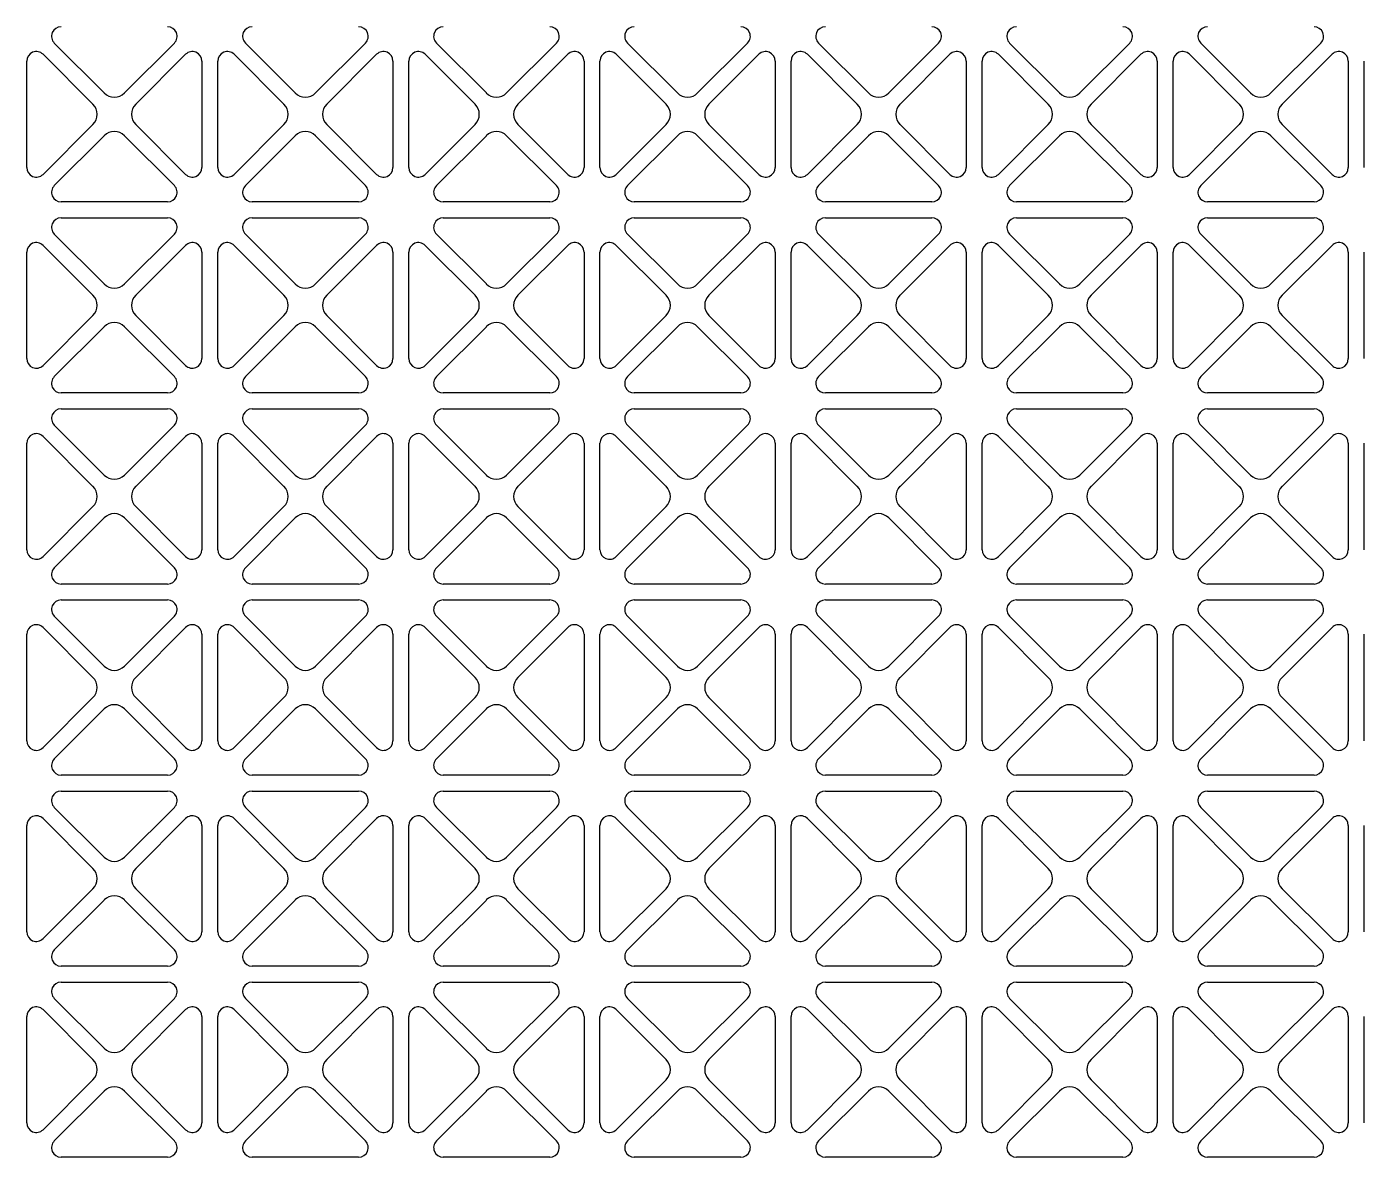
# Model space of a CAD drawing. Header units: millimetres. Extents: x 0 to 87554, y -20854 to 20404.
# Drawn here: x 50100.5 to 50268.5, y 17204.9 to 17346.9 of the extents above; entities that cross this region are included whole.
import ezdxf

# ---------------------------------------------------------------- set-up
doc = ezdxf.new("R2010")
doc.units = ezdxf.units.MM
doc.layers.get('0').update_dxf_attribs({"lineweight": 15})
doc.layers.add('WANGKONG_0', color=7, linetype='Continuous')

# ---------------------------------------------------------------- blocks, each defined once
blk = doc.blocks.new('e4tggg')
at = {"layer": 'WANGKONG_0', "color": 87, "linetype": 'Continuous'}
for p, q in [((963.04, 180.49), (956.77, 186.75)), ((971.85, 186.75), (965.58, 180.49)), ((987.04, 180.49), (980.77, 186.75)), ((995.85, 186.75), (989.58, 180.49)), ((1011.04, 180.49), (1004.77, 186.75)), ((1019.85, 186.75), (1013.58, 180.49)), ((1035.04, 180.49), (1028.77, 186.75)), ((1043.85, 186.75), (1037.58, 180.49)), ((1059.04, 180.49), (1052.77, 186.75)), ((1067.85, 186.75), (1061.58, 180.49)), ((1083.04, 180.49), (1076.77, 186.75)), ((1091.85, 186.75), (1085.58, 180.49)), ((1107.04, 180.49), (1100.77, 186.75)), ((1115.85, 186.75), (1109.58, 180.49)), ((955.36, 185.34), (961.62, 179.07)), ((967, 179.07), (973.26, 185.34)), ((979.36, 185.34), (985.62, 179.07)), ((991, 179.07), (997.26, 185.34)), ((1003.36, 185.34), (1009.62, 179.07)), ((1015, 179.07), (1021.26, 185.34)), ((1027.36, 185.34), (1033.62, 179.07)), ((1039, 179.07), (1045.26, 185.34)), ((1051.36, 185.34), (1057.62, 179.07)), ((1063, 179.07), (1069.26, 185.34)), ((1075.36, 185.34), (1081.62, 179.07)), ((1087, 179.07), (1093.26, 185.34)), ((1099.36, 185.34), (1105.62, 179.07)), ((1111, 179.07), (1117.26, 185.34)), ((953.31, 171.11), (953.31, 184.49)), ((975.31, 184.49), (975.31, 171.11)), ((977.31, 171.11), (977.31, 184.49)), ((999.31, 184.49), (999.31, 171.11)), ((1001.31, 171.11), (1001.31, 184.49)), ((1023.31, 184.49), (1023.31, 171.11)), ((1025.31, 171.11), (1025.31, 184.49)), ((1047.31, 184.49), (1047.31, 171.11)), ((1049.31, 171.11), (1049.31, 184.49)), ((1071.31, 184.49), (1071.31, 171.11)), ((1073.31, 171.11), (1073.31, 184.49)), ((1095.31, 184.49), (1095.31, 171.11)), ((1097.31, 171.11), (1097.31, 184.49)), ((1119.31, 184.49), (1119.31, 171.11)), ((1121.31, 171.11), (1121.31, 184.49)), ((961.62, 176.53), (955.36, 170.26)), ((973.26, 170.26), (967, 176.53)), ((985.62, 176.53), (979.36, 170.26)), ((997.26, 170.26), (991, 176.53)), ((1009.62, 176.53), (1003.36, 170.26)), ((1021.26, 170.26), (1015, 176.53)), ((1033.62, 176.53), (1027.36, 170.26)), ((1045.26, 170.26), (1039, 176.53)), ((1057.62, 176.53), (1051.36, 170.26)), ((1069.26, 170.26), (1063, 176.53)), ((1081.62, 176.53), (1075.36, 170.26)), ((1093.26, 170.26), (1087, 176.53)), ((1105.62, 176.53), (1099.36, 170.26)), ((1117.26, 170.26), (1111, 176.53)), ((956.77, 168.85), (963.04, 175.11)), ((965.58, 175.11), (971.85, 168.85)), ((980.77, 168.85), (987.04, 175.11)), ((989.58, 175.11), (995.85, 168.85)), ((1004.77, 168.85), (1011.04, 175.11)), ((1013.58, 175.11), (1019.85, 168.85)), ((1028.77, 168.85), (1035.04, 175.11)), ((1037.58, 175.11), (1043.85, 168.85)), ((1052.77, 168.85), (1059.04, 175.11)), ((1061.58, 175.11), (1067.85, 168.85)), ((1076.77, 168.85), (1083.04, 175.11)), ((1085.58, 175.11), (1091.85, 168.85)), ((1100.77, 168.85), (1107.04, 175.11)), ((1109.58, 175.11), (1115.85, 168.85)), ((971, 166.8), (957.62, 166.8)), ((995, 166.8), (981.62, 166.8)), ((1019, 166.8), (1005.62, 166.8)), ((1043, 166.8), (1029.62, 166.8)), ((1067, 166.8), (1053.62, 166.8)), ((1091, 166.8), (1077.62, 166.8)), ((1115, 166.8), (1101.62, 166.8)), ((957.62, 164.8), (971, 164.8)), ((981.62, 164.8), (995, 164.8)), ((1005.62, 164.8), (1019, 164.8)), ((1029.62, 164.8), (1043, 164.8)), ((1053.62, 164.8), (1067, 164.8)), ((1077.62, 164.8), (1091, 164.8)), ((1101.62, 164.8), (1115, 164.8)), ((955.36, 161.34), (961.62, 155.07)), ((963.04, 156.49), (956.77, 162.75)), ((971.85, 162.75), (965.58, 156.49)), ((967, 155.07), (973.26, 161.34)), ((979.36, 161.34), (985.62, 155.07)), ((987.04, 156.49), (980.77, 162.75)), ((995.85, 162.75), (989.58, 156.49)), ((991, 155.07), (997.26, 161.34)), ((1003.36, 161.34), (1009.62, 155.07)), ((1011.04, 156.49), (1004.77, 162.75)), ((1019.85, 162.75), (1013.58, 156.49)), ((1015, 155.07), (1021.26, 161.34)), ((1027.36, 161.34), (1033.62, 155.07)), ((1035.04, 156.49), (1028.77, 162.75)), ((1043.85, 162.75), (1037.58, 156.49)), ((1039, 155.07), (1045.26, 161.34)), ((1051.36, 161.34), (1057.62, 155.07)), ((1059.04, 156.49), (1052.77, 162.75)), ((1067.85, 162.75), (1061.58, 156.49)), ((1063, 155.07), (1069.26, 161.34)), ((1075.36, 161.34), (1081.62, 155.07)), ((1083.04, 156.49), (1076.77, 162.75)), ((1091.85, 162.75), (1085.58, 156.49)), ((1087, 155.07), (1093.26, 161.34)), ((1099.36, 161.34), (1105.62, 155.07)), ((1107.04, 156.49), (1100.77, 162.75)), ((1115.85, 162.75), (1109.58, 156.49)), ((1111, 155.07), (1117.26, 161.34)), ((953.31, 147.11), (953.31, 160.49)), ((975.31, 160.49), (975.31, 147.11)), ((977.31, 147.11), (977.31, 160.49)), ((999.31, 160.49), (999.31, 147.11)), ((1001.31, 147.11), (1001.31, 160.49)), ((1023.31, 160.49), (1023.31, 147.11)), ((1025.31, 147.11), (1025.31, 160.49)), ((1047.31, 160.49), (1047.31, 147.11)), ((1049.31, 147.11), (1049.31, 160.49)), ((1071.31, 160.49), (1071.31, 147.11)), ((1073.31, 147.11), (1073.31, 160.49)), ((1095.31, 160.49), (1095.31, 147.11)), ((1097.31, 147.11), (1097.31, 160.49)), ((1119.31, 160.49), (1119.31, 147.11)), ((1121.31, 147.11), (1121.31, 160.49)), ((961.62, 152.53), (955.36, 146.26)), ((973.26, 146.26), (967, 152.53)), ((985.62, 152.53), (979.36, 146.26)), ((997.26, 146.26), (991, 152.53)), ((1009.62, 152.53), (1003.36, 146.26)), ((1021.26, 146.26), (1015, 152.53)), ((1033.62, 152.53), (1027.36, 146.26)), ((1045.26, 146.26), (1039, 152.53)), ((1057.62, 152.53), (1051.36, 146.26)), ((1069.26, 146.26), (1063, 152.53)), ((1081.62, 152.53), (1075.36, 146.26)), ((1093.26, 146.26), (1087, 152.53)), ((1105.62, 152.53), (1099.36, 146.26)), ((1117.26, 146.26), (1111, 152.53)), ((956.77, 144.85), (963.04, 151.11)), ((965.58, 151.11), (971.85, 144.85)), ((980.77, 144.85), (987.04, 151.11)), ((989.58, 151.11), (995.85, 144.85)), ((1004.77, 144.85), (1011.04, 151.11)), ((1013.58, 151.11), (1019.85, 144.85)), ((1028.77, 144.85), (1035.04, 151.11)), ((1037.58, 151.11), (1043.85, 144.85)), ((1052.77, 144.85), (1059.04, 151.11)), ((1061.58, 151.11), (1067.85, 144.85)), ((1076.77, 144.85), (1083.04, 151.11)), ((1085.58, 151.11), (1091.85, 144.85)), ((1100.77, 144.85), (1107.04, 151.11)), ((1109.58, 151.11), (1115.85, 144.85)), ((971, 142.8), (957.62, 142.8)), ((995, 142.8), (981.62, 142.8)), ((1019, 142.8), (1005.62, 142.8)), ((1043, 142.8), (1029.62, 142.8)), ((1067, 142.8), (1053.62, 142.8)), ((1091, 142.8), (1077.62, 142.8)), ((1115, 142.8), (1101.62, 142.8)), ((957.62, 140.8), (971, 140.8)), ((981.62, 140.8), (995, 140.8)), ((1005.62, 140.8), (1019, 140.8)), ((1029.62, 140.8), (1043, 140.8)), ((1053.62, 140.8), (1067, 140.8)), ((1077.62, 140.8), (1091, 140.8)), ((1101.62, 140.8), (1115, 140.8)), ((963.04, 132.49), (956.77, 138.75)), ((971.85, 138.75), (965.58, 132.49)), ((987.04, 132.49), (980.77, 138.75)), ((995.85, 138.75), (989.58, 132.49)), ((1011.04, 132.49), (1004.77, 138.75)), ((1019.85, 138.75), (1013.58, 132.49)), ((1035.04, 132.49), (1028.77, 138.75)), ((1043.85, 138.75), (1037.58, 132.49)), ((1059.04, 132.49), (1052.77, 138.75)), ((1067.85, 138.75), (1061.58, 132.49)), ((1083.04, 132.49), (1076.77, 138.75)), ((1091.85, 138.75), (1085.58, 132.49)), ((1107.04, 132.49), (1100.77, 138.75)), ((1115.85, 138.75), (1109.58, 132.49)), ((953.31, 123.11), (953.31, 136.49)), ((955.36, 137.34), (961.62, 131.07)), ((967, 131.07), (973.26, 137.34)), ((975.31, 136.49), (975.31, 123.11)), ((977.31, 123.11), (977.31, 136.49)), ((979.36, 137.34), (985.62, 131.07)), ((991, 131.07), (997.26, 137.34)), ((999.31, 136.49), (999.31, 123.11)), ((1001.31, 123.11), (1001.31, 136.49)), ((1003.36, 137.34), (1009.62, 131.07)), ((1015, 131.07), (1021.26, 137.34)), ((1023.31, 136.49), (1023.31, 123.11)), ((1025.31, 123.11), (1025.31, 136.49)), ((1027.36, 137.34), (1033.62, 131.07)), ((1039, 131.07), (1045.26, 137.34)), ((1047.31, 136.49), (1047.31, 123.11)), ((1049.31, 123.11), (1049.31, 136.49)), ((1051.36, 137.34), (1057.62, 131.07)), ((1063, 131.07), (1069.26, 137.34)), ((1071.31, 136.49), (1071.31, 123.11)), ((1073.31, 123.11), (1073.31, 136.49)), ((1075.36, 137.34), (1081.62, 131.07)), ((1087, 131.07), (1093.26, 137.34)), ((1095.31, 136.49), (1095.31, 123.11)), ((1097.31, 123.11), (1097.31, 136.49)), ((1099.36, 137.34), (1105.62, 131.07)), ((1111, 131.07), (1117.26, 137.34)), ((1119.31, 136.49), (1119.31, 123.11)), ((1121.31, 123.11), (1121.31, 136.49)), ((961.62, 128.53), (955.36, 122.26)), ((973.26, 122.26), (967, 128.53)), ((985.62, 128.53), (979.36, 122.26)), ((997.26, 122.26), (991, 128.53)), ((1009.62, 128.53), (1003.36, 122.26)), ((1021.26, 122.26), (1015, 128.53)), ((1033.62, 128.53), (1027.36, 122.26)), ((1045.26, 122.26), (1039, 128.53)), ((1057.62, 128.53), (1051.36, 122.26)), ((1069.26, 122.26), (1063, 128.53)), ((1081.62, 128.53), (1075.36, 122.26)), ((1093.26, 122.26), (1087, 128.53)), ((1105.62, 128.53), (1099.36, 122.26)), ((1117.26, 122.26), (1111, 128.53)), ((956.77, 120.85), (963.04, 127.11)), ((965.58, 127.11), (971.85, 120.85)), ((980.77, 120.85), (987.04, 127.11)), ((989.58, 127.11), (995.85, 120.85)), ((1004.77, 120.85), (1011.04, 127.11)), ((1013.58, 127.11), (1019.85, 120.85)), ((1028.77, 120.85), (1035.04, 127.11)), ((1037.58, 127.11), (1043.85, 120.85)), ((1052.77, 120.85), (1059.04, 127.11)), ((1061.58, 127.11), (1067.85, 120.85)), ((1076.77, 120.85), (1083.04, 127.11)), ((1085.58, 127.11), (1091.85, 120.85)), ((1100.77, 120.85), (1107.04, 127.11)), ((1109.58, 127.11), (1115.85, 120.85)), ((971, 118.8), (957.62, 118.8)), ((995, 118.8), (981.62, 118.8)), ((1019, 118.8), (1005.62, 118.8)), ((1043, 118.8), (1029.62, 118.8)), ((1067, 118.8), (1053.62, 118.8)), ((1091, 118.8), (1077.62, 118.8)), ((1115, 118.8), (1101.62, 118.8)), ((957.62, 116.8), (971, 116.8)), ((981.62, 116.8), (995, 116.8)), ((1005.62, 116.8), (1019, 116.8)), ((1029.62, 116.8), (1043, 116.8)), ((1053.62, 116.8), (1067, 116.8)), ((1077.62, 116.8), (1091, 116.8)), ((1101.62, 116.8), (1115, 116.8)), ((963.04, 108.49), (956.77, 114.75)), ((971.85, 114.75), (965.58, 108.49)), ((987.04, 108.49), (980.77, 114.75)), ((995.85, 114.75), (989.58, 108.49)), ((1011.04, 108.49), (1004.77, 114.75)), ((1019.85, 114.75), (1013.58, 108.49)), ((1035.04, 108.49), (1028.77, 114.75)), ((1043.85, 114.75), (1037.58, 108.49)), ((1059.04, 108.49), (1052.77, 114.75)), ((1067.85, 114.75), (1061.58, 108.49)), ((1083.04, 108.49), (1076.77, 114.75)), ((1091.85, 114.75), (1085.58, 108.49)), ((1107.04, 108.49), (1100.77, 114.75)), ((1115.85, 114.75), (1109.58, 108.49)), ((955.36, 113.34), (961.62, 107.07)), ((967, 107.07), (973.26, 113.34)), ((979.36, 113.34), (985.62, 107.07)), ((991, 107.07), (997.26, 113.34)), ((1003.36, 113.34), (1009.62, 107.07)), ((1015, 107.07), (1021.26, 113.34)), ((1027.36, 113.34), (1033.62, 107.07)), ((1039, 107.07), (1045.26, 113.34)), ((1051.36, 113.34), (1057.62, 107.07)), ((1063, 107.07), (1069.26, 113.34)), ((1075.36, 113.34), (1081.62, 107.07)), ((1087, 107.07), (1093.26, 113.34)), ((1099.36, 113.34), (1105.62, 107.07)), ((1111, 107.07), (1117.26, 113.34)), ((953.31, 99.11), (953.31, 112.49)), ((975.31, 112.49), (975.31, 99.11)), ((977.31, 99.11), (977.31, 112.49)), ((999.31, 112.49), (999.31, 99.11)), ((1001.31, 99.11), (1001.31, 112.49)), ((1023.31, 112.49), (1023.31, 99.11)), ((1025.31, 99.11), (1025.31, 112.49)), ((1047.31, 112.49), (1047.31, 99.11)), ((1049.31, 99.11), (1049.31, 112.49)), ((1071.31, 112.49), (1071.31, 99.11)), ((1073.31, 99.11), (1073.31, 112.49)), ((1095.31, 112.49), (1095.31, 99.11)), ((1097.31, 99.11), (1097.31, 112.49)), ((1119.31, 112.49), (1119.31, 99.11)), ((1121.31, 99.11), (1121.31, 112.49)), ((961.62, 104.53), (955.36, 98.26)), ((973.26, 98.26), (967, 104.53)), ((985.62, 104.53), (979.36, 98.26)), ((997.26, 98.26), (991, 104.53)), ((1009.62, 104.53), (1003.36, 98.26)), ((1021.26, 98.26), (1015, 104.53)), ((1033.62, 104.53), (1027.36, 98.26)), ((1045.26, 98.26), (1039, 104.53)), ((1057.62, 104.53), (1051.36, 98.26)), ((1069.26, 98.26), (1063, 104.53)), ((1081.62, 104.53), (1075.36, 98.26)), ((1093.26, 98.26), (1087, 104.53)), ((1105.62, 104.53), (1099.36, 98.26)), ((1117.26, 98.26), (1111, 104.53)), ((956.77, 96.85), (963.04, 103.11)), ((965.58, 103.11), (971.85, 96.85)), ((980.77, 96.85), (987.04, 103.11)), ((989.58, 103.11), (995.85, 96.85)), ((1004.77, 96.85), (1011.04, 103.11)), ((1013.58, 103.11), (1019.85, 96.85)), ((1028.77, 96.85), (1035.04, 103.11)), ((1037.58, 103.11), (1043.85, 96.85)), ((1052.77, 96.85), (1059.04, 103.11)), ((1061.58, 103.11), (1067.85, 96.85)), ((1076.77, 96.85), (1083.04, 103.11)), ((1085.58, 103.11), (1091.85, 96.85)), ((1100.77, 96.85), (1107.04, 103.11)), ((1109.58, 103.11), (1115.85, 96.85)), ((971, 94.8), (957.62, 94.8)), ((995, 94.8), (981.62, 94.8)), ((1019, 94.8), (1005.62, 94.8)), ((1043, 94.8), (1029.62, 94.8)), ((1067, 94.8), (1053.62, 94.8)), ((1091, 94.8), (1077.62, 94.8)), ((1115, 94.8), (1101.62, 94.8)), ((957.62, 92.8), (971, 92.8)), ((981.62, 92.8), (995, 92.8)), ((1005.62, 92.8), (1019, 92.8)), ((1029.62, 92.8), (1043, 92.8)), ((1053.62, 92.8), (1067, 92.8)), ((1077.62, 92.8), (1091, 92.8)), ((1101.62, 92.8), (1115, 92.8)), ((963.04, 84.49), (956.77, 90.75)), ((971.85, 90.75), (965.58, 84.49)), ((987.04, 84.49), (980.77, 90.75)), ((995.85, 90.75), (989.58, 84.49)), ((1011.04, 84.49), (1004.77, 90.75)), ((1019.85, 90.75), (1013.58, 84.49)), ((1035.04, 84.49), (1028.77, 90.75)), ((1043.85, 90.75), (1037.58, 84.49)), ((1059.04, 84.49), (1052.77, 90.75)), ((1067.85, 90.75), (1061.58, 84.49)), ((1083.04, 84.49), (1076.77, 90.75)), ((1091.85, 90.75), (1085.58, 84.49)), ((1107.04, 84.49), (1100.77, 90.75)), ((1115.85, 90.75), (1109.58, 84.49)), ((955.36, 89.34), (961.62, 83.07)), ((967, 83.07), (973.26, 89.34)), ((979.36, 89.34), (985.62, 83.07)), ((991, 83.07), (997.26, 89.34)), ((1003.36, 89.34), (1009.62, 83.07)), ((1015, 83.07), (1021.26, 89.34)), ((1027.36, 89.34), (1033.62, 83.07)), ((1039, 83.07), (1045.26, 89.34)), ((1051.36, 89.34), (1057.62, 83.07)), ((1063, 83.07), (1069.26, 89.34)), ((1075.36, 89.34), (1081.62, 83.07)), ((1087, 83.07), (1093.26, 89.34)), ((1099.36, 89.34), (1105.62, 83.07)), ((1111, 83.07), (1117.26, 89.34)), ((953.31, 75.11), (953.31, 88.49)), ((975.31, 88.49), (975.31, 75.11)), ((977.31, 75.11), (977.31, 88.49)), ((999.31, 88.49), (999.31, 75.11)), ((1001.31, 75.11), (1001.31, 88.49)), ((1023.31, 88.49), (1023.31, 75.11)), ((1025.31, 75.11), (1025.31, 88.49)), ((1047.31, 88.49), (1047.31, 75.11)), ((1049.31, 75.11), (1049.31, 88.49)), ((1071.31, 88.49), (1071.31, 75.11)), ((1073.31, 75.11), (1073.31, 88.49)), ((1095.31, 88.49), (1095.31, 75.11)), ((1097.31, 75.11), (1097.31, 88.49)), ((1119.31, 88.49), (1119.31, 75.11)), ((1121.31, 75.11), (1121.31, 88.49)), ((961.62, 80.53), (955.36, 74.26)), ((956.77, 72.85), (963.04, 79.11)), ((965.58, 79.11), (971.85, 72.85)), ((973.26, 74.26), (967, 80.53)), ((985.62, 80.53), (979.36, 74.26)), ((980.77, 72.85), (987.04, 79.11)), ((989.58, 79.11), (995.85, 72.85)), ((997.26, 74.26), (991, 80.53)), ((1009.62, 80.53), (1003.36, 74.26)), ((1004.77, 72.85), (1011.04, 79.11)), ((1013.58, 79.11), (1019.85, 72.85)), ((1021.26, 74.26), (1015, 80.53)), ((1033.62, 80.53), (1027.36, 74.26)), ((1028.77, 72.85), (1035.04, 79.11)), ((1037.58, 79.11), (1043.85, 72.85)), ((1045.26, 74.26), (1039, 80.53)), ((1057.62, 80.53), (1051.36, 74.26)), ((1052.77, 72.85), (1059.04, 79.11)), ((1061.58, 79.11), (1067.85, 72.85)), ((1069.26, 74.26), (1063, 80.53)), ((1081.62, 80.53), (1075.36, 74.26)), ((1076.77, 72.85), (1083.04, 79.11)), ((1085.58, 79.11), (1091.85, 72.85)), ((1093.26, 74.26), (1087, 80.53)), ((1105.62, 80.53), (1099.36, 74.26)), ((1100.77, 72.85), (1107.04, 79.11)), ((1109.58, 79.11), (1115.85, 72.85)), ((1117.26, 74.26), (1111, 80.53)), ((971, 70.8), (957.62, 70.8)), ((995, 70.8), (981.62, 70.8)), ((1019, 70.8), (1005.62, 70.8)), ((1043, 70.8), (1029.62, 70.8)), ((1067, 70.8), (1053.62, 70.8)), ((1091, 70.8), (1077.62, 70.8)), ((1115, 70.8), (1101.62, 70.8)), ((957.62, 68.8), (971, 68.8)), ((981.62, 68.8), (995, 68.8)), ((1005.62, 68.8), (1019, 68.8)), ((1029.62, 68.8), (1043, 68.8)), ((1053.62, 68.8), (1067, 68.8)), ((1077.62, 68.8), (1091, 68.8)), ((1101.62, 68.8), (1115, 68.8)), ((963.04, 60.49), (956.77, 66.75)), ((971.85, 66.75), (965.58, 60.49)), ((987.04, 60.49), (980.77, 66.75)), ((995.85, 66.75), (989.58, 60.49)), ((1011.04, 60.49), (1004.77, 66.75)), ((1019.85, 66.75), (1013.58, 60.49)), ((1035.04, 60.49), (1028.77, 66.75)), ((1043.85, 66.75), (1037.58, 60.49)), ((1059.04, 60.49), (1052.77, 66.75)), ((1067.85, 66.75), (1061.58, 60.49)), ((1083.04, 60.49), (1076.77, 66.75)), ((1091.85, 66.75), (1085.58, 60.49)), ((1107.04, 60.49), (1100.77, 66.75)), ((1115.85, 66.75), (1109.58, 60.49)), ((953.31, 51.11), (953.31, 64.49)), ((955.36, 65.34), (961.62, 59.07)), ((967, 59.07), (973.26, 65.34)), ((975.31, 64.49), (975.31, 51.11)), ((977.31, 51.11), (977.31, 64.49)), ((979.36, 65.34), (985.62, 59.07)), ((991, 59.07), (997.26, 65.34)), ((999.31, 64.49), (999.31, 51.11)), ((1001.31, 51.11), (1001.31, 64.49)), ((1003.36, 65.34), (1009.62, 59.07)), ((1015, 59.07), (1021.26, 65.34)), ((1023.31, 64.49), (1023.31, 51.11)), ((1025.31, 51.11), (1025.31, 64.49)), ((1027.36, 65.34), (1033.62, 59.07)), ((1039, 59.07), (1045.26, 65.34)), ((1047.31, 64.49), (1047.31, 51.11)), ((1049.31, 51.11), (1049.31, 64.49)), ((1051.36, 65.34), (1057.62, 59.07)), ((1063, 59.07), (1069.26, 65.34)), ((1071.31, 64.49), (1071.31, 51.11)), ((1073.31, 51.11), (1073.31, 64.49)), ((1075.36, 65.34), (1081.62, 59.07)), ((1087, 59.07), (1093.26, 65.34)), ((1095.31, 64.49), (1095.31, 51.11)), ((1097.31, 51.11), (1097.31, 64.49)), ((1099.36, 65.34), (1105.62, 59.07)), ((1111, 59.07), (1117.26, 65.34)), ((1119.31, 64.49), (1119.31, 51.11)), ((1121.31, 51.11), (1121.31, 64.49)), ((961.62, 56.53), (955.36, 50.26)), ((973.26, 50.26), (967, 56.53)), ((985.62, 56.53), (979.36, 50.26)), ((997.26, 50.26), (991, 56.53)), ((1009.62, 56.53), (1003.36, 50.26)), ((1021.26, 50.26), (1015, 56.53)), ((1033.62, 56.53), (1027.36, 50.26)), ((1045.26, 50.26), (1039, 56.53)), ((1057.62, 56.53), (1051.36, 50.26)), ((1069.26, 50.26), (1063, 56.53)), ((1081.62, 56.53), (1075.36, 50.26)), ((1093.26, 50.26), (1087, 56.53)), ((1105.62, 56.53), (1099.36, 50.26)), ((1117.26, 50.26), (1111, 56.53)), ((956.77, 48.85), (963.04, 55.11)), ((965.58, 55.11), (971.85, 48.85)), ((980.77, 48.85), (987.04, 55.11)), ((989.58, 55.11), (995.85, 48.85)), ((1004.77, 48.85), (1011.04, 55.11)), ((1013.58, 55.11), (1019.85, 48.85)), ((1028.77, 48.85), (1035.04, 55.11)), ((1037.58, 55.11), (1043.85, 48.85)), ((1052.77, 48.85), (1059.04, 55.11)), ((1061.58, 55.11), (1067.85, 48.85)), ((1076.77, 48.85), (1083.04, 55.11)), ((1085.58, 55.11), (1091.85, 48.85)), ((1100.77, 48.85), (1107.04, 55.11)), ((1109.58, 55.11), (1115.85, 48.85)), ((971, 46.8), (957.62, 46.8)), ((995, 46.8), (981.62, 46.8)), ((1019, 46.8), (1005.62, 46.8)), ((1043, 46.8), (1029.62, 46.8)), ((1067, 46.8), (1053.62, 46.8)), ((1091, 46.8), (1077.62, 46.8)), ((1115, 46.8), (1101.62, 46.8))]:
    blk.add_line(p, q, dxfattribs=at)
for centre, radius, start, end in [((957.62, 187.6), 1.2, 90, 225), ((971, 187.6), 1.2, 315, 90), ((981.62, 187.6), 1.2, 90, 225), ((995, 187.6), 1.2, 315, 90), ((1005.62, 187.6), 1.2, 90, 225), ((1019, 187.6), 1.2, 315, 90), ((1029.62, 187.6), 1.2, 90, 225), ((1043, 187.6), 1.2, 315, 90), ((1053.62, 187.6), 1.2, 90, 225), ((1067, 187.6), 1.2, 315, 90), ((1077.62, 187.6), 1.2, 90, 225), ((1091, 187.6), 1.2, 315, 90), ((1101.62, 187.6), 1.2, 90, 225), ((1115, 187.6), 1.2, 315, 90), ((954.51, 184.49), 1.2, 45, 180), ((974.11, 184.49), 1.2, 0, 135), ((978.51, 184.49), 1.2, 45, 180), ((998.11, 184.49), 1.2, 0, 135), ((1002.51, 184.49), 1.2, 45, 180), ((1022.11, 184.49), 1.2, 0, 135), ((1026.51, 184.49), 1.2, 45, 180), ((1046.11, 184.49), 1.2, 0, 135), ((1050.51, 184.49), 1.2, 45, 180), ((1070.11, 184.49), 1.2, 0, 135), ((1074.51, 184.49), 1.2, 45, 180), ((1094.11, 184.49), 1.2, 0, 135), ((1098.51, 184.49), 1.2, 45, 180), ((1118.11, 184.49), 1.2, 0, 135), ((964.31, 181.76), 1.8, 225, 315), ((988.31, 181.76), 1.8, 225, 315), ((1012.31, 181.76), 1.8, 225, 315), ((1036.31, 181.76), 1.8, 225, 315), ((1060.31, 181.76), 1.8, 225, 315), ((1084.31, 181.76), 1.8, 225, 315), ((1108.31, 181.76), 1.8, 225, 315), ((960.35, 177.8), 1.8, 315, 45), ((968.27, 177.8), 1.8, 135, 225), ((984.35, 177.8), 1.8, 315, 45), ((992.27, 177.8), 1.8, 135, 225), ((1008.35, 177.8), 1.8, 315, 45), ((1016.27, 177.8), 1.8, 135, 225), ((1032.35, 177.8), 1.8, 315, 45), ((1040.27, 177.8), 1.8, 135, 225), ((1056.35, 177.8), 1.8, 315, 45), ((1064.27, 177.8), 1.8, 135, 225), ((1080.35, 177.8), 1.8, 315, 45), ((1088.27, 177.8), 1.8, 135, 225), ((1104.35, 177.8), 1.8, 315, 45), ((1112.27, 177.8), 1.8, 135, 225), ((964.31, 173.84), 1.8, 45, 135), ((988.31, 173.84), 1.8, 45, 135), ((1012.31, 173.84), 1.8, 45, 135), ((1036.31, 173.84), 1.8, 45, 135), ((1060.31, 173.84), 1.8, 45, 135), ((1084.31, 173.84), 1.8, 45, 135), ((1108.31, 173.84), 1.8, 45, 135), ((954.51, 171.11), 1.2, 180, 315), ((974.11, 171.11), 1.2, 225, 0), ((978.51, 171.11), 1.2, 180, 315), ((998.11, 171.11), 1.2, 225, 0), ((1002.51, 171.11), 1.2, 180, 315), ((1022.11, 171.11), 1.2, 225, 0), ((1026.51, 171.11), 1.2, 180, 315), ((1046.11, 171.11), 1.2, 225, 0), ((1050.51, 171.11), 1.2, 180, 315), ((1070.11, 171.11), 1.2, 225, 0), ((1074.51, 171.11), 1.2, 180, 315), ((1094.11, 171.11), 1.2, 225, 0), ((1098.51, 171.11), 1.2, 180, 315), ((1118.11, 171.11), 1.2, 225, 0), ((957.62, 168), 1.2, 135, 270), ((971, 168), 1.2, 270, 45), ((981.62, 168), 1.2, 135, 270), ((995, 168), 1.2, 270, 45), ((1005.62, 168), 1.2, 135, 270), ((1019, 168), 1.2, 270, 45), ((1029.62, 168), 1.2, 135, 270), ((1043, 168), 1.2, 270, 45), ((1053.62, 168), 1.2, 135, 270), ((1067, 168), 1.2, 270, 45), ((1077.62, 168), 1.2, 135, 270), ((1091, 168), 1.2, 270, 45), ((1101.62, 168), 1.2, 135, 270), ((1115, 168), 1.2, 270, 45), ((957.62, 163.6), 1.2, 90, 225), ((971, 163.6), 1.2, 315, 90), ((981.62, 163.6), 1.2, 90, 225), ((995, 163.6), 1.2, 315, 90), ((1005.62, 163.6), 1.2, 90, 225), ((1019, 163.6), 1.2, 315, 90), ((1029.62, 163.6), 1.2, 90, 225), ((1043, 163.6), 1.2, 315, 90), ((1053.62, 163.6), 1.2, 90, 225), ((1067, 163.6), 1.2, 315, 90), ((1077.62, 163.6), 1.2, 90, 225), ((1091, 163.6), 1.2, 315, 90), ((1101.62, 163.6), 1.2, 90, 225), ((1115, 163.6), 1.2, 315, 90), ((954.51, 160.49), 1.2, 45, 180), ((974.11, 160.49), 1.2, 0, 135), ((978.51, 160.49), 1.2, 45, 180), ((998.11, 160.49), 1.2, 0, 135), ((1002.51, 160.49), 1.2, 45, 180), ((1022.11, 160.49), 1.2, 0, 135), ((1026.51, 160.49), 1.2, 45, 180), ((1046.11, 160.49), 1.2, 0, 135), ((1050.51, 160.49), 1.2, 45, 180), ((1070.11, 160.49), 1.2, 0, 135), ((1074.51, 160.49), 1.2, 45, 180), ((1094.11, 160.49), 1.2, 0, 135), ((1098.51, 160.49), 1.2, 45, 180), ((1118.11, 160.49), 1.2, 0, 135), ((964.31, 157.76), 1.8, 225, 315), ((988.31, 157.76), 1.8, 225, 315), ((1012.31, 157.76), 1.8, 225, 315), ((1036.31, 157.76), 1.8, 225, 315), ((1060.31, 157.76), 1.8, 225, 315), ((1084.31, 157.76), 1.8, 225, 315), ((1108.31, 157.76), 1.8, 225, 315), ((960.35, 153.8), 1.8, 315, 45), ((968.27, 153.8), 1.8, 135, 225), ((984.35, 153.8), 1.8, 315, 45), ((992.27, 153.8), 1.8, 135, 225), ((1008.35, 153.8), 1.8, 315, 45), ((1016.27, 153.8), 1.8, 135, 225), ((1032.35, 153.8), 1.8, 315, 45), ((1040.27, 153.8), 1.8, 135, 225), ((1056.35, 153.8), 1.8, 315, 45), ((1064.27, 153.8), 1.8, 135, 225), ((1080.35, 153.8), 1.8, 315, 45), ((1088.27, 153.8), 1.8, 135, 225), ((1104.35, 153.8), 1.8, 315, 45), ((1112.27, 153.8), 1.8, 135, 225), ((964.31, 149.84), 1.8, 45, 135), ((988.31, 149.84), 1.8, 45, 135), ((1012.31, 149.84), 1.8, 45, 135), ((1036.31, 149.84), 1.8, 45, 135), ((1060.31, 149.84), 1.8, 45, 135), ((1084.31, 149.84), 1.8, 45, 135), ((1108.31, 149.84), 1.8, 45, 135), ((954.51, 147.11), 1.2, 180, 315), ((974.11, 147.11), 1.2, 225, 0), ((978.51, 147.11), 1.2, 180, 315), ((998.11, 147.11), 1.2, 225, 0), ((1002.51, 147.11), 1.2, 180, 315), ((1022.11, 147.11), 1.2, 225, 0), ((1026.51, 147.11), 1.2, 180, 315), ((1046.11, 147.11), 1.2, 225, 0), ((1050.51, 147.11), 1.2, 180, 315), ((1070.11, 147.11), 1.2, 225, 0), ((1074.51, 147.11), 1.2, 180, 315), ((1094.11, 147.11), 1.2, 225, 0), ((1098.51, 147.11), 1.2, 180, 315), ((1118.11, 147.11), 1.2, 225, 0), ((957.62, 144), 1.2, 135, 270), ((971, 144), 1.2, 270, 45), ((981.62, 144), 1.2, 135, 270), ((995, 144), 1.2, 270, 45), ((1005.62, 144), 1.2, 135, 270), ((1019, 144), 1.2, 270, 45), ((1029.62, 144), 1.2, 135, 270), ((1043, 144), 1.2, 270, 45), ((1053.62, 144), 1.2, 135, 270), ((1067, 144), 1.2, 270, 45), ((1077.62, 144), 1.2, 135, 270), ((1091, 144), 1.2, 270, 45), ((1101.62, 144), 1.2, 135, 270), ((1115, 144), 1.2, 270, 45), ((957.62, 139.6), 1.2, 90, 225), ((971, 139.6), 1.2, 315, 90), ((981.62, 139.6), 1.2, 90, 225), ((995, 139.6), 1.2, 315, 90), ((1005.62, 139.6), 1.2, 90, 225), ((1019, 139.6), 1.2, 315, 90), ((1029.62, 139.6), 1.2, 90, 225), ((1043, 139.6), 1.2, 315, 90), ((1053.62, 139.6), 1.2, 90, 225), ((1067, 139.6), 1.2, 315, 90), ((1077.62, 139.6), 1.2, 90, 225), ((1091, 139.6), 1.2, 315, 90), ((1101.62, 139.6), 1.2, 90, 225), ((1115, 139.6), 1.2, 315, 90), ((954.51, 136.49), 1.2, 45, 180), ((974.11, 136.49), 1.2, 0, 135), ((978.51, 136.49), 1.2, 45, 180), ((998.11, 136.49), 1.2, 0, 135), ((1002.51, 136.49), 1.2, 45, 180), ((1022.11, 136.49), 1.2, 0, 135), ((1026.51, 136.49), 1.2, 45, 180), ((1046.11, 136.49), 1.2, 0, 135), ((1050.51, 136.49), 1.2, 45, 180), ((1070.11, 136.49), 1.2, 0, 135), ((1074.51, 136.49), 1.2, 45, 180), ((1094.11, 136.49), 1.2, 0, 135), ((1098.51, 136.49), 1.2, 45, 180), ((1118.11, 136.49), 1.2, 0, 135), ((960.35, 129.8), 1.8, 315, 45), ((964.31, 133.76), 1.8, 225, 315), ((968.27, 129.8), 1.8, 135, 225), ((984.35, 129.8), 1.8, 315, 45), ((988.31, 133.76), 1.8, 225, 315), ((992.27, 129.8), 1.8, 135, 225), ((1008.35, 129.8), 1.8, 315, 45), ((1012.31, 133.76), 1.8, 225, 315), ((1016.27, 129.8), 1.8, 135, 225), ((1032.35, 129.8), 1.8, 315, 45), ((1036.31, 133.76), 1.8, 225, 315), ((1040.27, 129.8), 1.8, 135, 225), ((1056.35, 129.8), 1.8, 315, 45), ((1060.31, 133.76), 1.8, 225, 315), ((1064.27, 129.8), 1.8, 135, 225), ((1080.35, 129.8), 1.8, 315, 45), ((1084.31, 133.76), 1.8, 225, 315), ((1088.27, 129.8), 1.8, 135, 225), ((1104.35, 129.8), 1.8, 315, 45), ((1108.31, 133.76), 1.8, 225, 315), ((1112.27, 129.8), 1.8, 135, 225), ((964.31, 125.84), 1.8, 45, 135), ((988.31, 125.84), 1.8, 45, 135), ((1012.31, 125.84), 1.8, 45, 135), ((1036.31, 125.84), 1.8, 45, 135), ((1060.31, 125.84), 1.8, 45, 135), ((1084.31, 125.84), 1.8, 45, 135), ((1108.31, 125.84), 1.8, 45, 135), ((954.51, 123.11), 1.2, 180, 315), ((974.11, 123.11), 1.2, 225, 0), ((978.51, 123.11), 1.2, 180, 315), ((998.11, 123.11), 1.2, 225, 0), ((1002.51, 123.11), 1.2, 180, 315), ((1022.11, 123.11), 1.2, 225, 0), ((1026.51, 123.11), 1.2, 180, 315), ((1046.11, 123.11), 1.2, 225, 0), ((1050.51, 123.11), 1.2, 180, 315), ((1070.11, 123.11), 1.2, 225, 0), ((1074.51, 123.11), 1.2, 180, 315), ((1094.11, 123.11), 1.2, 225, 0), ((1098.51, 123.11), 1.2, 180, 315), ((1118.11, 123.11), 1.2, 225, 0), ((957.62, 120), 1.2, 135, 270), ((971, 120), 1.2, 270, 45), ((981.62, 120), 1.2, 135, 270), ((995, 120), 1.2, 270, 45), ((1005.62, 120), 1.2, 135, 270), ((1019, 120), 1.2, 270, 45), ((1029.62, 120), 1.2, 135, 270), ((1043, 120), 1.2, 270, 45), ((1053.62, 120), 1.2, 135, 270), ((1067, 120), 1.2, 270, 45), ((1077.62, 120), 1.2, 135, 270), ((1091, 120), 1.2, 270, 45), ((1101.62, 120), 1.2, 135, 270), ((1115, 120), 1.2, 270, 45), ((957.62, 115.6), 1.2, 90, 225), ((971, 115.6), 1.2, 315, 90), ((981.62, 115.6), 1.2, 90, 225), ((995, 115.6), 1.2, 315, 90), ((1005.62, 115.6), 1.2, 90, 225), ((1019, 115.6), 1.2, 315, 90), ((1029.62, 115.6), 1.2, 90, 225), ((1043, 115.6), 1.2, 315, 90), ((1053.62, 115.6), 1.2, 90, 225), ((1067, 115.6), 1.2, 315, 90), ((1077.62, 115.6), 1.2, 90, 225), ((1091, 115.6), 1.2, 315, 90), ((1101.62, 115.6), 1.2, 90, 225), ((1115, 115.6), 1.2, 315, 90), ((954.51, 112.49), 1.2, 45, 180), ((974.11, 112.49), 1.2, 0, 135), ((978.51, 112.49), 1.2, 45, 180), ((998.11, 112.49), 1.2, 0, 135), ((1002.51, 112.49), 1.2, 45, 180), ((1022.11, 112.49), 1.2, 0, 135), ((1026.51, 112.49), 1.2, 45, 180), ((1046.11, 112.49), 1.2, 0, 135), ((1050.51, 112.49), 1.2, 45, 180), ((1070.11, 112.49), 1.2, 0, 135), ((1074.51, 112.49), 1.2, 45, 180), ((1094.11, 112.49), 1.2, 0, 135), ((1098.51, 112.49), 1.2, 45, 180), ((1118.11, 112.49), 1.2, 0, 135), ((964.31, 109.76), 1.8, 225, 315), ((988.31, 109.76), 1.8, 225, 315), ((1012.31, 109.76), 1.8, 225, 315), ((1036.31, 109.76), 1.8, 225, 315), ((1060.31, 109.76), 1.8, 225, 315), ((1084.31, 109.76), 1.8, 225, 315), ((1108.31, 109.76), 1.8, 225, 315), ((960.35, 105.8), 1.8, 315, 45), ((968.27, 105.8), 1.8, 135, 225), ((984.35, 105.8), 1.8, 315, 45), ((992.27, 105.8), 1.8, 135, 225), ((1008.35, 105.8), 1.8, 315, 45), ((1016.27, 105.8), 1.8, 135, 225), ((1032.35, 105.8), 1.8, 315, 45), ((1040.27, 105.8), 1.8, 135, 225), ((1056.35, 105.8), 1.8, 315, 45), ((1064.27, 105.8), 1.8, 135, 225), ((1080.35, 105.8), 1.8, 315, 45), ((1088.27, 105.8), 1.8, 135, 225), ((1104.35, 105.8), 1.8, 315, 45), ((1112.27, 105.8), 1.8, 135, 225), ((964.31, 101.84), 1.8, 45, 135), ((988.31, 101.84), 1.8, 45, 135), ((1012.31, 101.84), 1.8, 45, 135), ((1036.31, 101.84), 1.8, 45, 135), ((1060.31, 101.84), 1.8, 45, 135), ((1084.31, 101.84), 1.8, 45, 135), ((1108.31, 101.84), 1.8, 45, 135), ((954.51, 99.11), 1.2, 180, 315), ((974.11, 99.11), 1.2, 225, 0), ((978.51, 99.11), 1.2, 180, 315), ((998.11, 99.11), 1.2, 225, 0), ((1002.51, 99.11), 1.2, 180, 315), ((1022.11, 99.11), 1.2, 225, 0), ((1026.51, 99.11), 1.2, 180, 315), ((1046.11, 99.11), 1.2, 225, 0), ((1050.51, 99.11), 1.2, 180, 315), ((1070.11, 99.11), 1.2, 225, 0), ((1074.51, 99.11), 1.2, 180, 315), ((1094.11, 99.11), 1.2, 225, 0), ((1098.51, 99.11), 1.2, 180, 315), ((1118.11, 99.11), 1.2, 225, 0), ((957.62, 96), 1.2, 135, 270), ((971, 96), 1.2, 270, 45), ((981.62, 96), 1.2, 135, 270), ((995, 96), 1.2, 270, 45), ((1005.62, 96), 1.2, 135, 270), ((1019, 96), 1.2, 270, 45), ((1029.62, 96), 1.2, 135, 270), ((1043, 96), 1.2, 270, 45), ((1053.62, 96), 1.2, 135, 270), ((1067, 96), 1.2, 270, 45), ((1077.62, 96), 1.2, 135, 270), ((1091, 96), 1.2, 270, 45), ((1101.62, 96), 1.2, 135, 270), ((1115, 96), 1.2, 270, 45), ((957.62, 91.6), 1.2, 90, 225), ((971, 91.6), 1.2, 315, 90), ((981.62, 91.6), 1.2, 90, 225), ((995, 91.6), 1.2, 315, 90), ((1005.62, 91.6), 1.2, 90, 225), ((1019, 91.6), 1.2, 315, 90), ((1029.62, 91.6), 1.2, 90, 225), ((1043, 91.6), 1.2, 315, 90), ((1053.62, 91.6), 1.2, 90, 225), ((1067, 91.6), 1.2, 315, 90), ((1077.62, 91.6), 1.2, 90, 225), ((1091, 91.6), 1.2, 315, 90), ((1101.62, 91.6), 1.2, 90, 225), ((1115, 91.6), 1.2, 315, 90), ((954.51, 88.49), 1.2, 45, 180), ((974.11, 88.49), 1.2, 0, 135), ((978.51, 88.49), 1.2, 45, 180), ((998.11, 88.49), 1.2, 0, 135), ((1002.51, 88.49), 1.2, 45, 180), ((1022.11, 88.49), 1.2, 0, 135), ((1026.51, 88.49), 1.2, 45, 180), ((1046.11, 88.49), 1.2, 0, 135), ((1050.51, 88.49), 1.2, 45, 180), ((1070.11, 88.49), 1.2, 0, 135), ((1074.51, 88.49), 1.2, 45, 180), ((1094.11, 88.49), 1.2, 0, 135), ((1098.51, 88.49), 1.2, 45, 180), ((1118.11, 88.49), 1.2, 0, 135), ((964.31, 85.76), 1.8, 225, 315), ((988.31, 85.76), 1.8, 225, 315), ((1012.31, 85.76), 1.8, 225, 315), ((1036.31, 85.76), 1.8, 225, 315), ((1060.31, 85.76), 1.8, 225, 315), ((1084.31, 85.76), 1.8, 225, 315), ((1108.31, 85.76), 1.8, 225, 315), ((960.35, 81.8), 1.8, 315, 45), ((968.27, 81.8), 1.8, 135, 225), ((984.35, 81.8), 1.8, 315, 45), ((992.27, 81.8), 1.8, 135, 225), ((1008.35, 81.8), 1.8, 315, 45), ((1016.27, 81.8), 1.8, 135, 225), ((1032.35, 81.8), 1.8, 315, 45), ((1040.27, 81.8), 1.8, 135, 225), ((1056.35, 81.8), 1.8, 315, 45), ((1064.27, 81.8), 1.8, 135, 225), ((1080.35, 81.8), 1.8, 315, 45), ((1088.27, 81.8), 1.8, 135, 225), ((1104.35, 81.8), 1.8, 315, 45), ((1112.27, 81.8), 1.8, 135, 225), ((964.31, 77.84), 1.8, 45, 135), ((988.31, 77.84), 1.8, 45, 135), ((1012.31, 77.84), 1.8, 45, 135), ((1036.31, 77.84), 1.8, 45, 135), ((1060.31, 77.84), 1.8, 45, 135), ((1084.31, 77.84), 1.8, 45, 135), ((1108.31, 77.84), 1.8, 45, 135), ((954.51, 75.11), 1.2, 180, 315), ((974.11, 75.11), 1.2, 225, 0), ((978.51, 75.11), 1.2, 180, 315), ((998.11, 75.11), 1.2, 225, 0), ((1002.51, 75.11), 1.2, 180, 315), ((1022.11, 75.11), 1.2, 225, 0), ((1026.51, 75.11), 1.2, 180, 315), ((1046.11, 75.11), 1.2, 225, 0), ((1050.51, 75.11), 1.2, 180, 315), ((1070.11, 75.11), 1.2, 225, 0), ((1074.51, 75.11), 1.2, 180, 315), ((1094.11, 75.11), 1.2, 225, 0), ((1098.51, 75.11), 1.2, 180, 315), ((1118.11, 75.11), 1.2, 225, 0), ((957.62, 72), 1.2, 135, 270), ((971, 72), 1.2, 270, 45), ((981.62, 72), 1.2, 135, 270), ((995, 72), 1.2, 270, 45), ((1005.62, 72), 1.2, 135, 270), ((1019, 72), 1.2, 270, 45), ((1029.62, 72), 1.2, 135, 270), ((1043, 72), 1.2, 270, 45), ((1053.62, 72), 1.2, 135, 270), ((1067, 72), 1.2, 270, 45), ((1077.62, 72), 1.2, 135, 270), ((1091, 72), 1.2, 270, 45), ((1101.62, 72), 1.2, 135, 270), ((1115, 72), 1.2, 270, 45), ((957.62, 67.6), 1.2, 90, 225), ((971, 67.6), 1.2, 315, 90), ((981.62, 67.6), 1.2, 90, 225), ((995, 67.6), 1.2, 315, 90), ((1005.62, 67.6), 1.2, 90, 225), ((1019, 67.6), 1.2, 315, 90), ((1029.62, 67.6), 1.2, 90, 225), ((1043, 67.6), 1.2, 315, 90), ((1053.62, 67.6), 1.2, 90, 225), ((1067, 67.6), 1.2, 315, 90), ((1077.62, 67.6), 1.2, 90, 225), ((1091, 67.6), 1.2, 315, 90), ((1101.62, 67.6), 1.2, 90, 225), ((1115, 67.6), 1.2, 315, 90), ((954.51, 64.49), 1.2, 45, 180), ((974.11, 64.49), 1.2, 0, 135), ((978.51, 64.49), 1.2, 45, 180), ((998.11, 64.49), 1.2, 0, 135), ((1002.51, 64.49), 1.2, 45, 180), ((1022.11, 64.49), 1.2, 0, 135), ((1026.51, 64.49), 1.2, 45, 180), ((1046.11, 64.49), 1.2, 0, 135), ((1050.51, 64.49), 1.2, 45, 180), ((1070.11, 64.49), 1.2, 0, 135), ((1074.51, 64.49), 1.2, 45, 180), ((1094.11, 64.49), 1.2, 0, 135), ((1098.51, 64.49), 1.2, 45, 180), ((1118.11, 64.49), 1.2, 0, 135), ((964.31, 61.76), 1.8, 225, 315), ((988.31, 61.76), 1.8, 225, 315), ((1012.31, 61.76), 1.8, 225, 315), ((1036.31, 61.76), 1.8, 225, 315), ((1060.31, 61.76), 1.8, 225, 315), ((1084.31, 61.76), 1.8, 225, 315), ((1108.31, 61.76), 1.8, 225, 315), ((960.35, 57.8), 1.8, 315, 45), ((968.27, 57.8), 1.8, 135, 225), ((984.35, 57.8), 1.8, 315, 45), ((992.27, 57.8), 1.8, 135, 225), ((1008.35, 57.8), 1.8, 315, 45), ((1016.27, 57.8), 1.8, 135, 225), ((1032.35, 57.8), 1.8, 315, 45), ((1040.27, 57.8), 1.8, 135, 225), ((1056.35, 57.8), 1.8, 315, 45), ((1064.27, 57.8), 1.8, 135, 225), ((1080.35, 57.8), 1.8, 315, 45), ((1088.27, 57.8), 1.8, 135, 225), ((1104.35, 57.8), 1.8, 315, 45), ((1112.27, 57.8), 1.8, 135, 225), ((964.31, 53.84), 1.8, 45, 135), ((988.31, 53.84), 1.8, 45, 135), ((1012.31, 53.84), 1.8, 45, 135), ((1036.31, 53.84), 1.8, 45, 135), ((1060.31, 53.84), 1.8, 45, 135), ((1084.31, 53.84), 1.8, 45, 135), ((1108.31, 53.84), 1.8, 45, 135), ((954.51, 51.11), 1.2, 180, 315), ((974.11, 51.11), 1.2, 225, 0), ((978.51, 51.11), 1.2, 180, 315), ((998.11, 51.11), 1.2, 225, 0), ((1002.51, 51.11), 1.2, 180, 315), ((1022.11, 51.11), 1.2, 225, 0), ((1026.51, 51.11), 1.2, 180, 315), ((1046.11, 51.11), 1.2, 225, 0), ((1050.51, 51.11), 1.2, 180, 315), ((1070.11, 51.11), 1.2, 225, 0), ((1074.51, 51.11), 1.2, 180, 315), ((1094.11, 51.11), 1.2, 225, 0), ((1098.51, 51.11), 1.2, 180, 315), ((1118.11, 51.11), 1.2, 225, 0), ((957.62, 48), 1.2, 135, 270), ((971, 48), 1.2, 270, 45), ((981.62, 48), 1.2, 135, 270), ((995, 48), 1.2, 270, 45), ((1005.62, 48), 1.2, 135, 270), ((1019, 48), 1.2, 270, 45), ((1029.62, 48), 1.2, 135, 270), ((1043, 48), 1.2, 270, 45), ((1053.62, 48), 1.2, 135, 270), ((1067, 48), 1.2, 270, 45), ((1077.62, 48), 1.2, 135, 270), ((1091, 48), 1.2, 270, 45), ((1101.62, 48), 1.2, 135, 270), ((1115, 48), 1.2, 270, 45)]:
    blk.add_arc(centre, radius, start, end, dxfattribs=at)

msp = doc.modelspace()

# ---------------------------------------------------------------- block references
at = {"lineweight": -3}
msp.add_blockref('e4tggg', (49147.147, 17158.127, 19235.731), dxfattribs=at)

doc.saveas('drawing.dxf')
